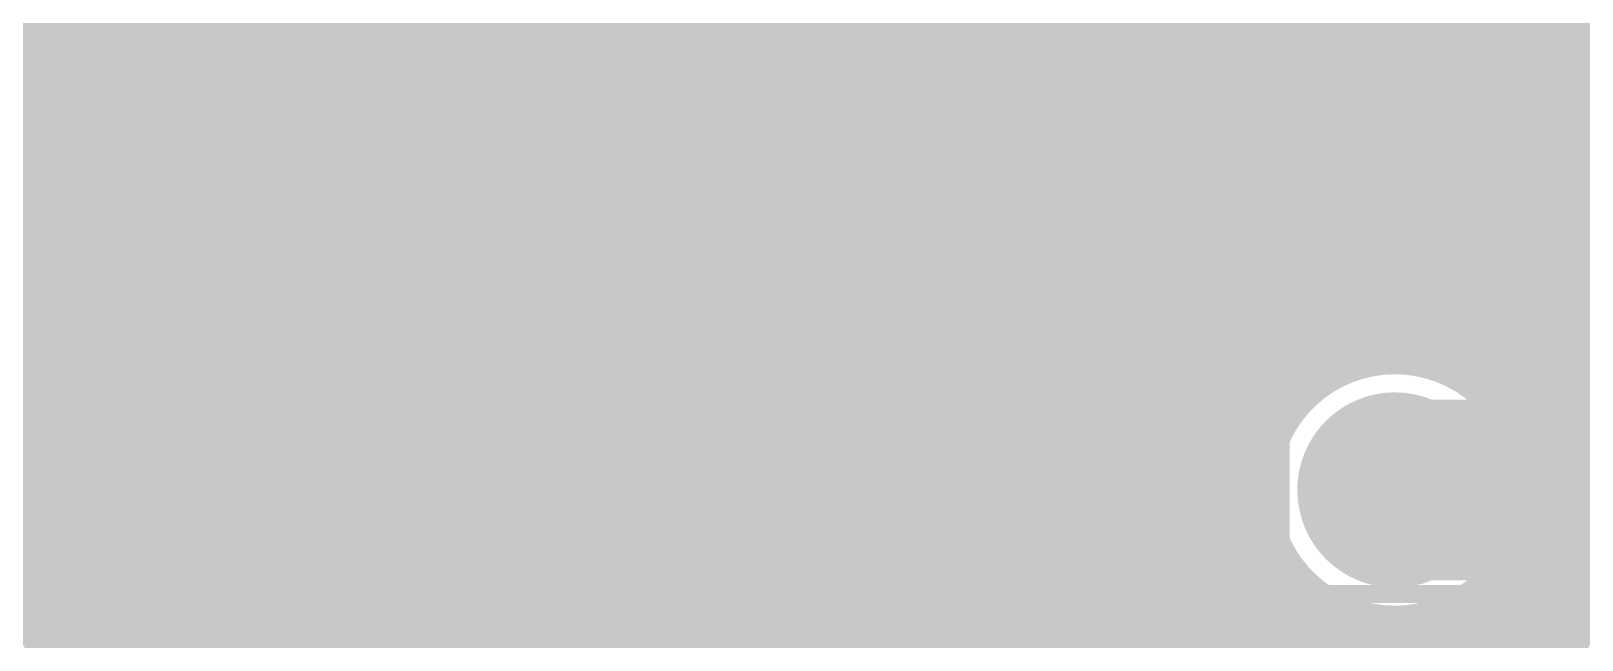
# Model space of a CAD drawing. Extents: x -5 to 112, y -62 to 71.
# Drawn here: x 57.02 to 74.5, y 8.47 to 15.33 of the extents above; entities that cross this region are included whole.
import ezdxf

# ---------------------------------------------------------------- set-up
doc = ezdxf.new("R2010")
doc.units = 0
doc.header["$MEASUREMENT"] = 0
doc.layers.get('0').update_dxf_attribs({"linetype": 'CONTINUOUS'})
for name, color, linetype in [('25-336-0_BOT', 7, 'CONTINUOUS'), ('25-336-0_DRD', 7, 'CONTINUOUS'), ('25-336-0_DRL', 2, 'CONTINUOUS'), ('25-336-0_IN1', 4, 'CONTINUOUS'), ('25-336-0_IN2', 3, 'CONTINUOUS'), ('25-336-0_SMB', 5, 'CONTINUOUS'), ('25-336-0_SMT', 10, 'CONTINUOUS'), ('25-336-0_SST', 9, 'CONTINUOUS'), ('25-336-0_TOP', 12, 'CONTINUOUS'), ('THRUHOLE_TAP', 8, 'CONTINUOUS')]:
    doc.layers.add(name, color=color, linetype=linetype)

# ---------------------------------------------------------------- blocks, each defined once
blk = doc.blocks.new('ROUND_33')
at = {"const_width": 1.09982}
blk.add_lwpolyline([(-0.54991, 0, 1), (0.54991, 0, 1)], format="xyb", close=True, dxfattribs=at)
blk = doc.blocks.new('ROUND_76')
at = {"const_width": 0.59944}
blk.add_lwpolyline([(-0.29972, 0, 1), (0.29972, 0, 1)], format="xyb", close=True, dxfattribs=at)

msp = doc.modelspace()

# ---------------------------------------------------------------- linework, layer by layer
at = {"layer": '25-336-0_BOT', "const_width": 0.254}
for points in [[(74.295, 20.701), (63.119, 20.701), (63.119, 16.891), (61.341, 15.113), (57.912, 15.113), (57.912, 8.636)], [(63.1698, 20.701), (63.1698, 8.636)], [(63.3984, 20.701), (63.3984, 8.636)], [(63.627, 20.701), (63.627, 11.938)], [(63.8556, 20.701), (63.8556, 12.1666)], [(64.0842, 20.701), (64.0842, 12.3952)], [(86.614, 20.701), (75.311, 20.701), (75.311, 16.383), (73.787, 14.859), (67.564, 14.859), (64.135, 11.43), (64.135, 8.636)], [(64.3128, 20.701), (64.3128, 12.6238)], [(64.5414, 20.701), (64.5414, 12.8524)], [(75.565, 20.701), (75.565, 12.065), (64.77, 12.065)], [(64.77, 20.701), (64.77, 13.081)], [(64.9986, 20.701), (64.9986, 13.3096)], [(65.2272, 20.701), (65.2272, 13.5382)], [(65.4558, 20.701), (65.4558, 13.7668)], [(65.6844, 20.701), (65.6844, 13.9954)], [(65.913, 20.701), (65.913, 14.224)], [(66.1416, 20.701), (66.1416, 14.4526)], [(66.3702, 20.701), (66.3702, 14.6812)], [(66.5988, 20.701), (66.5988, 14.9098)], [(66.8274, 20.701), (66.8274, 15.1384)], [(67.056, 20.701), (67.056, 15.367)], [(62.9412, 16.7132), (62.9412, 8.636)], [(62.7126, 16.4846), (62.7126, 8.636)], [(62.484, 16.256), (62.484, 8.636)], [(62.2554, 16.0274), (62.2554, 8.636)], [(62.0268, 15.7988), (62.0268, 8.636)], [(61.7982, 15.5702), (61.7982, 8.636)], [(67.183, 15.494), (63.5, 11.811)], [(74.422, 15.494), (74.422, 11.938)], [(66.9544, 15.2654), (61.4934, 15.2654)], [(61.5696, 15.3416), (61.5696, 8.636)], [(74.1934, 15.2654), (74.1934, 11.938)], [(86.0044, 15.2654), (74.1934, 15.2654)], [(58.1406, 15.113), (58.1406, 8.636)], [(58.3692, 15.113), (58.3692, 8.636)], [(58.5978, 15.113), (58.5978, 8.636)], [(58.8264, 15.113), (58.8264, 8.636)], [(59.055, 15.113), (59.055, 8.636)], [(59.2836, 15.113), (59.2836, 8.636)], [(59.5122, 15.113), (59.5122, 8.636)], [(59.7408, 15.113), (59.7408, 8.636)], [(59.9694, 15.113), (59.9694, 8.636)], [(60.198, 15.113), (60.198, 8.636)], [(60.4266, 15.113), (60.4266, 8.636)], [(60.6552, 15.113), (60.6552, 8.636)], [(60.8838, 15.113), (60.8838, 8.636)], [(61.1124, 15.113), (61.1124, 8.636)], [(61.341, 15.113), (61.341, 8.636)], [(66.7258, 15.0368), (57.912, 15.0368)], [(73.9648, 15.0368), (73.9648, 11.938)], [(85.7758, 15.0368), (73.9648, 15.0368)], [(66.4972, 14.8082), (57.912, 14.8082)], [(85.5472, 14.8082), (67.5132, 14.8082)], [(67.564, 14.859), (67.564, 8.636)], [(67.7926, 14.859), (67.7926, 8.636)], [(68.0212, 14.859), (68.0212, 8.636)], [(68.2498, 14.859), (68.2498, 8.636)], [(68.4784, 14.859), (68.4784, 8.636)], [(68.707, 14.859), (68.707, 8.636)], [(68.9356, 14.859), (68.9356, 8.636)], [(69.1642, 14.859), (69.1642, 8.636)], [(69.3928, 14.859), (69.3928, 8.636)], [(69.6214, 14.859), (69.6214, 8.636)], [(69.85, 14.859), (69.85, 8.636)], [(70.0786, 14.859), (70.0786, 8.636)], [(70.3072, 14.859), (70.3072, 8.636)], [(70.5358, 14.859), (70.5358, 11.4808)], [(70.7644, 14.859), (70.7644, 11.7094)], [(70.993, 14.859), (70.993, 11.938)], [(71.2216, 14.859), (71.2216, 11.938)], [(71.4502, 14.859), (71.4502, 11.938)], [(71.6788, 14.859), (71.6788, 11.938)], [(71.9074, 14.859), (71.9074, 11.938)], [(72.136, 14.859), (72.136, 11.938)], [(72.3646, 14.859), (72.3646, 11.938)], [(72.5932, 14.859), (72.5932, 11.938)], [(72.8218, 14.859), (72.8218, 11.938)], [(73.0504, 14.859), (73.0504, 11.938)], [(73.279, 14.859), (73.279, 11.938)], [(73.5076, 14.859), (73.5076, 11.938)], [(73.7362, 14.859), (73.7362, 11.938)], [(66.2686, 14.5796), (57.912, 14.5796)], [(78.0796, 14.5796), (67.2846, 14.5796)], [(67.3354, 14.6304), (67.3354, 8.636)], [(67.1068, 14.4018), (67.1068, 8.636)], [(66.04, 14.351), (57.912, 14.351)], [(77.851, 14.351), (67.056, 14.351)], [(65.8114, 14.1224), (57.912, 14.1224)], [(77.6224, 14.1224), (66.8274, 14.1224)], [(66.8782, 14.1732), (66.8782, 8.636)], [(65.5828, 13.8938), (57.912, 13.8938)], [(77.3938, 13.8938), (66.5988, 13.8938)], [(66.6496, 13.9446), (66.6496, 8.636)], [(66.421, 13.716), (66.421, 8.636)], [(65.3542, 13.6652), (57.912, 13.6652)], [(77.1652, 13.6652), (66.3702, 13.6652)], [(65.1256, 13.4366), (57.912, 13.4366)], [(76.9366, 13.4366), (66.1416, 13.4366)], [(66.1924, 13.4874), (66.1924, 8.636)], [(64.897, 13.208), (57.912, 13.208)], [(76.708, 13.208), (65.913, 13.208)], [(65.9638, 13.2588), (65.9638, 8.636)], [(65.7352, 13.0302), (65.7352, 8.636)], [(64.6684, 12.9794), (57.912, 12.9794)], [(76.4794, 12.9794), (65.6844, 12.9794)], [(64.4398, 12.7508), (57.912, 12.7508)], [(76.2508, 12.7508), (65.4558, 12.7508)], [(65.5066, 12.8016), (65.5066, 8.636)], [(64.2112, 12.5222), (57.912, 12.5222)], [(76.0222, 12.5222), (65.2272, 12.5222)], [(65.278, 12.573), (65.278, 8.636)], [(63.9826, 12.2936), (57.912, 12.2936)], [(75.7936, 12.2936), (64.9986, 12.2936)], [(65.0494, 12.3444), (65.0494, 8.636)], [(64.8208, 12.1158), (64.8208, 8.636)], [(63.754, 12.065), (57.912, 12.065)], [(70.993, 11.938), (70.485, 11.43)], [(75.438, 11.938), (70.993, 11.938)], [(63.5254, 11.8364), (57.912, 11.8364)], [(63.5, 11.811), (63.5, 8.636)], [(70.8914, 11.8364), (64.5414, 11.8364)], [(64.5922, 11.8872), (64.5922, 8.636)], [(63.5, 11.6078), (57.912, 11.6078)], [(70.6628, 11.6078), (64.3128, 11.6078)], [(64.3636, 11.6586), (64.3636, 8.636)], [(70.485, 11.43), (70.485, 8.636)], [(63.5, 11.3792), (57.912, 11.3792)], [(70.485, 11.3792), (64.135, 11.3792)], [(63.5, 11.1506), (57.912, 11.1506)], [(70.485, 11.1506), (64.135, 11.1506)], [(63.5, 10.922), (57.912, 10.922)], [(70.485, 10.922), (64.135, 10.922)], [(63.5, 10.6934), (57.912, 10.6934)], [(70.485, 10.6934), (64.135, 10.6934)], [(63.5, 10.4648), (57.912, 10.4648)], [(70.485, 10.4648), (64.135, 10.4648)], [(63.5, 10.2362), (57.912, 10.2362)], [(70.485, 10.2362), (64.135, 10.2362)], [(63.5, 10.0076), (57.912, 10.0076)], [(70.485, 10.0076), (64.135, 10.0076)], [(63.5, 9.779), (57.912, 9.779)], [(70.485, 9.779), (64.135, 9.779)], [(63.5, 9.5504), (57.912, 9.5504)], [(70.485, 9.5504), (64.135, 9.5504)], [(63.5, 9.3218), (57.912, 9.3218)], [(70.485, 9.3218), (64.135, 9.3218)], [(63.5, 9.0932), (57.912, 9.0932)], [(70.485, 9.0932), (64.135, 9.0932)], [(63.5, 8.8646), (57.912, 8.8646)], [(70.485, 8.8646), (64.135, 8.8646)], [(63.5, 8.636), (57.912, 8.636)], [(64.897, 8.636), (64.135, 8.636)], [(70.485, 8.636), (64.897, 8.636)]]:
    msp.add_lwpolyline(points, dxfattribs=at)
at = {"layer": '25-336-0_DRD', "const_width": 0.254}
for points in [[(59.055, 10.795), (59.055, 10.16)], [(59.69, 10.795), (59.055, 10.795)], [(59.69, 9.525), (59.69, 10.795)], [(66.675, 10.795), (66.675, 10.16)], [(67.31, 10.795), (66.675, 10.795)], [(67.31, 9.525), (67.31, 10.795)], [(71.755, 10.795), (71.755, 10.16)], [(72.39, 10.795), (71.755, 10.795)], [(72.39, 9.525), (72.39, 10.795)], [(59.055, 10.16), (60.325, 10.16)], [(60.325, 10.16), (60.325, 9.525)], [(66.675, 10.16), (67.945, 10.16)], [(67.945, 10.16), (67.945, 9.525)], [(71.755, 10.16), (73.025, 10.16)], [(73.025, 10.16), (73.025, 9.525)], [(60.325, 9.525), (59.69, 9.525)], [(67.945, 9.525), (67.31, 9.525)], [(73.025, 9.525), (72.39, 9.525)]]:
    msp.add_lwpolyline(points, dxfattribs=at)
at = {"layer": '25-336-0_IN1', "const_width": 0.254}
for points in [[(57.0738, 21.971), (57.0738, -1.11252)], [(57.3024, 21.971), (57.3024, -1.1176)], [(57.531, 21.971), (57.531, -1.16078)], [(57.7596, 21.971), (57.7596, -1.24714)], [(57.9882, 21.971), (57.9882, -1.38176)], [(58.2168, 21.971), (58.2168, -1.5875)], [(61.1886, 21.971), (61.1886, -3.81)], [(61.4172, 21.971), (61.4172, -3.81)], [(61.6458, 21.971), (61.6458, -3.81)], [(61.8744, 21.971), (61.8744, -3.81)], [(62.103, 21.971), (62.103, -3.81)], [(62.3316, 21.971), (62.3316, -3.81)], [(62.5602, 21.971), (62.5602, -3.81)], [(62.7888, 21.971), (62.7888, -3.81)], [(63.0174, 21.971), (63.0174, -3.81)], [(63.246, 21.971), (63.246, -3.81)], [(63.4746, 21.971), (63.4746, -3.81)], [(63.7032, 21.971), (63.7032, -3.81)], [(63.9318, 21.971), (63.9318, -3.81)], [(64.1604, 21.971), (64.1604, -3.81)], [(64.389, 21.971), (64.389, -3.81)], [(64.6176, 21.971), (64.6176, -3.81)], [(64.8462, 21.971), (64.8462, -3.81)], [(65.0748, 21.971), (65.0748, -3.81)], [(65.3034, 21.971), (65.3034, -3.81)], [(65.532, 21.971), (65.532, -3.81)], [(65.7606, 21.971), (65.7606, -3.81)], [(65.9892, 21.971), (65.9892, 10.70864)], [(66.2178, 21.971), (66.2178, 11.08202)], [(66.4464, 21.971), (66.4464, 11.30046)], [(66.675, 21.971), (66.675, 11.44016)], [(66.9036, 21.971), (66.9036, 11.5316)], [(67.1322, 21.971), (67.1322, 11.57732)], [(67.3608, 21.971), (67.3608, 11.58748)], [(67.5894, 21.971), (67.5894, 11.56208)], [(67.818, 21.971), (67.818, 11.49604)], [(68.0466, 21.971), (68.0466, 11.38428)], [(68.2752, 21.971), (68.2752, 11.2141)], [(68.5038, 21.971), (68.5038, 10.9474)], [(68.7324, 21.971), (68.7324, 10.30732)], [(68.961, 21.971), (68.961, -3.81)], [(69.1896, 21.971), (69.1896, -3.81)], [(69.4182, 21.971), (69.4182, -3.81)], [(69.6468, 21.971), (69.6468, -3.81)], [(69.8754, 21.971), (69.8754, -3.81)], [(70.104, 21.971), (70.104, -3.81)], [(70.3326, 21.971), (70.3326, -3.81)], [(70.5612, 21.971), (70.5612, -3.81)], [(70.7898, 21.971), (70.7898, -3.81)], [(73.9902, 21.971), (73.9902, -3.81)], [(74.2188, 21.971), (74.2188, -3.81)], [(74.4474, 21.971), (74.4474, -3.81)], [(71.0184, 17.37614), (71.0184, 10.56386)], [(73.7616, 17.37614), (73.7616, 10.56386)], [(58.4454, 17.07642), (58.4454, 10.86358)], [(60.96, 17.12214), (60.96, 10.81786)], [(71.247, 16.92148), (71.247, 11.01852)], [(73.533, 16.92148), (73.533, 11.01852)], [(58.674, 16.77416), (58.674, 11.16584)], [(60.7314, 16.79956), (60.7314, 11.14044)], [(71.4756, 16.68018), (71.4756, 11.25982)], [(73.3044, 16.68018), (73.3044, 11.25982)], [(58.9026, 16.5862), (58.9026, 11.3538)], [(60.5028, 16.60398), (60.5028, 11.33602)], [(71.7042, 16.52524), (71.7042, 11.41476)], [(73.0758, 16.52524), (73.0758, 11.41476)], [(59.1312, 16.46428), (59.1312, 11.47572)], [(59.3598, 16.38808), (59.3598, 11.55192)], [(59.5884, 16.35252), (59.5884, 11.58494)], [(59.817, 16.35506), (59.817, 11.58494)], [(60.0456, 16.3957), (60.0456, 11.5443)], [(60.2742, 16.47444), (60.2742, 11.46556)], [(71.9328, 16.42364), (71.9328, 11.51382)], [(72.1614, 16.36776), (72.1614, 11.57224)], [(72.39, 16.34998), (72.39, 11.59002)], [(72.6186, 16.36776), (72.6186, 11.57224)], [(72.8472, 16.42364), (72.8472, 11.51382)], [(101.53904, 15.3924), (27.4574, 15.3924)], [(101.35362, 15.1638), (12.4968, 15.1638)], [(101.23678, 14.9352), (12.2682, 14.9352)], [(101.17074, 14.7066), (12.0396, 14.7066)], [(101.14534, 14.478), (11.811, 14.478)], [(101.16058, 14.2494), (11.5824, 14.2494)], [(101.21646, 14.0208), (11.3538, 14.0208)], [(101.3206, 13.7922), (11.1252, 13.7922)], [(101.48316, 13.5636), (10.8966, 13.5636)], [(101.74986, 13.335), (10.668, 13.335)], [(110.49, 13.1064), (10.668, 13.1064)], [(110.49, 12.8778), (10.668, 12.8778)], [(110.49, 12.6492), (10.668, 12.6492)], [(110.49, 12.4206), (10.668, 12.4206)], [(102.00132, 12.192), (10.668, 12.192)], [(101.61524, 11.9634), (10.668, 11.9634)], [(101.40188, 11.7348), (10.668, 11.7348)], [(59.2074, 11.5062), (10.668, 11.5062)], [(66.8274, 11.5062), (60.1726, 11.5062)], [(71.9074, 11.5062), (67.7926, 11.5062)], [(79.5274, 11.5062), (72.8726, 11.5062)], [(58.79846, 11.2776), (10.668, 11.2776)], [(66.41846, 11.2776), (60.58154, 11.2776)], [(71.49846, 11.2776), (68.20154, 11.2776)], [(79.11846, 11.2776), (73.28154, 11.2776)], [(58.56986, 11.049), (10.668, 11.049)], [(66.18986, 11.049), (60.81014, 11.049)], [(71.26986, 11.049), (68.43014, 11.049)], [(78.88986, 11.049), (73.51014, 11.049)], [(58.42, 10.8204), (32.72028, 10.8204)], [(66.04, 10.8204), (60.95746, 10.8204)], [(71.12, 10.8204), (68.57746, 10.8204)], [(78.74, 10.8204), (73.65746, 10.8204)], [(58.32602, 10.5918), (32.93364, 10.5918)], [(65.94602, 10.5918), (61.05398, 10.5918)], [(71.02602, 10.5918), (68.67398, 10.5918)], [(78.64602, 10.5918), (73.75398, 10.5918)], [(58.27522, 10.3632), (32.9692, 10.3632)], [(65.89522, 10.3632), (61.10478, 10.3632)], [(70.97522, 10.3632), (68.72478, 10.3632)], [(78.59522, 10.3632), (73.80478, 10.3632)], [(58.25998, 10.1346), (32.9692, 10.1346)], [(65.87998, 10.1346), (61.12002, 10.1346)], [(68.7324, 10.01268), (68.7324, -3.81)], [(70.95998, 10.1346), (68.74002, 10.1346)], [(78.57998, 10.1346), (73.82002, 10.1346)], [(58.28284, 9.906), (51.86934, 9.906)], [(65.90284, 9.906), (61.09716, 9.906)], [(70.98284, 9.906), (68.71716, 9.906)], [(78.60284, 9.906), (73.79716, 9.906)], [(58.3438, 9.6774), (52.2097, 9.6774)], [(65.9638, 9.6774), (61.0362, 9.6774)], [(71.0438, 9.6774), (68.6562, 9.6774)], [(71.0184, 9.75614), (71.0184, -3.81)], [(78.6638, 9.6774), (73.7362, 9.6774)], [(73.7616, 9.75614), (73.7616, -3.81)], [(60.96, 9.50214), (60.96, -3.81)], [(65.9892, 9.61136), (65.9892, -3.81)], [(58.44794, 9.4488), (52.3875, 9.4488)], [(58.4454, 9.45642), (58.4454, -1.93294)], [(66.06794, 9.4488), (60.92952, 9.4488)], [(68.5038, 9.3726), (68.5038, -3.81)], [(71.14794, 9.4488), (68.54952, 9.4488)], [(78.76794, 9.4488), (73.62952, 9.4488)], [(58.6105, 9.2202), (52.4891, 9.2202)], [(58.674, 9.15416), (58.674, -3.81)], [(60.7314, 9.17956), (60.7314, -3.81)], [(66.2305, 9.2202), (60.76696, 9.2202)], [(66.2178, 9.23544), (66.2178, -3.81)], [(71.3105, 9.2202), (68.38696, 9.2202)], [(71.247, 9.30148), (71.247, -3.81)], [(78.9305, 9.2202), (73.46696, 9.2202)], [(73.533, 9.30148), (73.533, -3.81)], [(58.8645, 8.9916), (52.53482, 8.9916)], [(58.9026, 8.9662), (58.9026, -3.81)], [(60.5028, 8.98398), (60.5028, -3.81)], [(66.4845, 8.9916), (60.51296, 8.9916)], [(66.4464, 9.01954), (66.4464, -3.81)], [(71.5645, 8.9916), (68.13296, 8.9916)], [(68.2752, 9.10336), (68.2752, -3.81)], [(71.4756, 9.06018), (71.4756, -3.81)], [(79.1845, 8.9916), (73.21296, 8.9916)], [(73.3044, 9.06018), (73.3044, -3.81)], [(59.1312, 8.84428), (59.1312, -3.81)], [(60.2742, 8.85444), (60.2742, -3.81)], [(66.675, 8.8773), (66.675, -3.81)], [(66.9036, 8.7884), (66.9036, -3.81)], [(67.818, 8.82396), (67.818, -3.81)], [(68.0466, 8.93318), (68.0466, -3.81)], [(71.7042, 8.90524), (71.7042, -3.81)], [(71.9328, 8.80364), (71.9328, -3.81)], [(72.8472, 8.80364), (72.8472, -3.81)], [(73.0758, 8.90524), (73.0758, -3.81)], [(59.3852, 8.763), (52.53228, 8.763)], [(59.3598, 8.76808), (59.3598, -3.81)], [(59.5884, 8.73252), (59.5884, -3.81)], [(59.817, 8.73506), (59.817, -3.81)], [(67.0052, 8.763), (59.9948, 8.763)], [(60.0456, 8.7757), (60.0456, -3.81)], [(67.1322, 8.74014), (67.1322, -3.81)], [(67.3608, 8.72998), (67.3608, -3.81)], [(67.5894, 8.75792), (67.5894, -3.81)], [(72.0852, 8.763), (67.6148, 8.763)], [(72.1614, 8.74776), (72.1614, -3.81)], [(72.39, 8.72998), (72.39, -3.81)], [(72.6186, 8.74776), (72.6186, -3.81)], [(79.7052, 8.763), (72.6948, 8.763)], [(101.14534, 8.5344), (52.48148, 8.5344)]]:
    msp.add_lwpolyline(points, dxfattribs=at)
for points in [[(59.69, 11.59002, 0.4142136), (58.25998, 10.16)], [(61.12002, 10.16, 0.4142136), (59.69, 11.59002)], [(67.31, 11.59002, 0.4142136), (65.87998, 10.16)], [(68.74002, 10.16, 0.4142136), (67.31, 11.59002)], [(72.39, 11.59002, 0.4142136), (70.95998, 10.16)], [(73.82002, 10.16, 0.4142136), (72.39, 11.59002)], [(58.25998, 10.16, 0.4142136), (59.69, 8.72998)], [(59.69, 8.72998, 0.4142136), (61.12002, 10.16)], [(65.87998, 10.16, 0.4142136), (67.31, 8.72998)], [(67.31, 8.72998, 0.4142136), (68.74002, 10.16)], [(70.95998, 10.16, 0.4142136), (72.39, 8.72998)], [(72.39, 8.72998, 0.4142136), (73.82002, 10.16)]]:
    msp.add_lwpolyline(points, format="xyb", dxfattribs=at)
at = {"layer": '25-336-0_IN2', "const_width": 0.254}
for points in [[(57.0738, 21.971), (57.0738, -1.11252)], [(57.3024, 21.971), (57.3024, -1.1176)], [(57.531, 21.971), (57.531, -1.16078)], [(57.7596, 21.971), (57.7596, -1.24714)], [(57.9882, 21.971), (57.9882, -1.38176)], [(58.2168, 21.971), (58.2168, -1.5875)], [(61.1886, 21.971), (61.1886, -3.81)], [(61.4172, 21.971), (61.4172, -3.81)], [(61.6458, 21.971), (61.6458, -3.81)], [(61.8744, 21.971), (61.8744, -3.81)], [(62.103, 21.971), (62.103, -3.81)], [(62.3316, 21.971), (62.3316, -3.81)], [(62.5602, 21.971), (62.5602, -3.81)], [(62.7888, 21.971), (62.7888, -3.81)], [(63.0174, 21.971), (63.0174, -3.81)], [(63.246, 21.971), (63.246, -3.81)], [(63.4746, 21.971), (63.4746, -3.81)], [(63.7032, 21.971), (63.7032, -3.81)], [(63.9318, 21.971), (63.9318, -3.81)], [(64.1604, 21.971), (64.1604, -3.81)], [(64.389, 21.971), (64.389, -3.81)], [(64.6176, 21.971), (64.6176, -3.81)], [(64.8462, 21.971), (64.8462, -3.81)], [(65.0748, 21.971), (65.0748, -3.81)], [(65.3034, 21.971), (65.3034, -3.81)], [(65.532, 21.971), (65.532, -3.81)], [(65.7606, 21.971), (65.7606, -3.81)], [(65.9892, 21.971), (65.9892, 10.70864)], [(66.2178, 21.971), (66.2178, 11.08202)], [(66.4464, 21.971), (66.4464, 11.30046)], [(66.675, 21.971), (66.675, 11.44016)], [(66.9036, 21.971), (66.9036, 11.5316)], [(67.1322, 21.971), (67.1322, 11.57732)], [(67.3608, 21.971), (67.3608, 11.58748)], [(67.5894, 21.971), (67.5894, 11.56208)], [(67.818, 21.971), (67.818, 11.49604)], [(68.0466, 21.971), (68.0466, 11.38428)], [(68.2752, 21.971), (68.2752, 11.2141)], [(68.5038, 21.971), (68.5038, 10.9474)], [(68.7324, 21.971), (68.7324, 10.30732)], [(68.961, 21.971), (68.961, -3.81)], [(69.1896, 21.971), (69.1896, -3.81)], [(69.4182, 21.971), (69.4182, -3.81)], [(69.6468, 21.971), (69.6468, -3.81)], [(69.8754, 21.971), (69.8754, -3.81)], [(70.104, 21.971), (70.104, -3.81)], [(70.3326, 21.971), (70.3326, -3.81)], [(70.5612, 21.971), (70.5612, -3.81)], [(70.7898, 21.971), (70.7898, -3.81)], [(73.9902, 21.971), (73.9902, -3.81)], [(74.2188, 21.971), (74.2188, -3.81)], [(74.4474, 21.971), (74.4474, -3.81)], [(71.0184, 17.37614), (71.0184, 10.56386)], [(73.7616, 17.37614), (73.7616, 10.56386)], [(58.4454, 17.07642), (58.4454, 10.86358)], [(60.96, 17.12214), (60.96, 10.81786)], [(71.247, 16.92148), (71.247, 11.01852)], [(73.533, 16.92148), (73.533, 11.01852)], [(58.674, 16.77416), (58.674, 11.16584)], [(60.7314, 16.79956), (60.7314, 11.14044)], [(71.4756, 16.68018), (71.4756, 11.25982)], [(73.3044, 16.68018), (73.3044, 11.25982)], [(58.9026, 16.5862), (58.9026, 11.3538)], [(60.5028, 16.60398), (60.5028, 11.33602)], [(71.7042, 16.52524), (71.7042, 11.41476)], [(73.0758, 16.52524), (73.0758, 11.41476)], [(59.1312, 16.46428), (59.1312, 11.47572)], [(59.3598, 16.38808), (59.3598, 11.55192)], [(59.5884, 16.35252), (59.5884, 11.58494)], [(59.817, 16.35506), (59.817, 11.58494)], [(60.0456, 16.3957), (60.0456, 11.5443)], [(60.2742, 16.47444), (60.2742, 11.46556)], [(71.9328, 16.42364), (71.9328, 11.51382)], [(72.1614, 16.36776), (72.1614, 11.57224)], [(72.39, 16.34998), (72.39, 11.59002)], [(72.6186, 16.36776), (72.6186, 11.57224)], [(72.8472, 16.42364), (72.8472, 11.51382)], [(101.53904, 15.3924), (27.4574, 15.3924)], [(101.35362, 15.1638), (12.4968, 15.1638)], [(101.23678, 14.9352), (12.2682, 14.9352)], [(101.17074, 14.7066), (12.0396, 14.7066)], [(101.14534, 14.478), (11.811, 14.478)], [(101.16058, 14.2494), (11.5824, 14.2494)], [(101.21646, 14.0208), (11.3538, 14.0208)], [(101.3206, 13.7922), (11.1252, 13.7922)], [(101.48316, 13.5636), (10.8966, 13.5636)], [(101.74986, 13.335), (10.668, 13.335)], [(110.49, 13.1064), (10.668, 13.1064)], [(110.49, 12.8778), (10.668, 12.8778)], [(110.49, 12.6492), (10.668, 12.6492)], [(110.49, 12.4206), (10.668, 12.4206)], [(102.00132, 12.192), (10.668, 12.192)], [(101.61524, 11.9634), (10.668, 11.9634)], [(101.40188, 11.7348), (10.668, 11.7348)], [(59.2074, 11.5062), (10.668, 11.5062)], [(66.8274, 11.5062), (60.1726, 11.5062)], [(71.9074, 11.5062), (67.7926, 11.5062)], [(79.5274, 11.5062), (72.8726, 11.5062)], [(58.79846, 11.2776), (10.668, 11.2776)], [(66.41846, 11.2776), (60.58154, 11.2776)], [(71.49846, 11.2776), (68.20154, 11.2776)], [(79.11846, 11.2776), (73.28154, 11.2776)], [(58.56986, 11.049), (10.668, 11.049)], [(66.18986, 11.049), (60.81014, 11.049)], [(71.26986, 11.049), (68.43014, 11.049)], [(78.88986, 11.049), (73.51014, 11.049)], [(58.42, 10.8204), (32.87268, 10.8204)], [(66.04, 10.8204), (60.95746, 10.8204)], [(71.12, 10.8204), (68.57746, 10.8204)], [(78.74, 10.8204), (73.65746, 10.8204)], [(58.32602, 10.5918), (32.96666, 10.5918)], [(65.94602, 10.5918), (61.05398, 10.5918)], [(71.02602, 10.5918), (68.67398, 10.5918)], [(78.64602, 10.5918), (73.75398, 10.5918)], [(58.27522, 10.3632), (32.9692, 10.3632)], [(65.89522, 10.3632), (61.10478, 10.3632)], [(70.97522, 10.3632), (68.72478, 10.3632)], [(78.59522, 10.3632), (73.80478, 10.3632)], [(58.25998, 10.1346), (32.9692, 10.1346)], [(65.87998, 10.1346), (61.12002, 10.1346)], [(68.7324, 10.01268), (68.7324, -3.81)], [(70.95998, 10.1346), (68.74002, 10.1346)], [(78.57998, 10.1346), (73.82002, 10.1346)], [(58.28284, 9.906), (51.86934, 9.906)], [(65.90284, 9.906), (61.09716, 9.906)], [(70.98284, 9.906), (68.71716, 9.906)], [(78.60284, 9.906), (73.79716, 9.906)], [(58.3438, 9.6774), (52.2097, 9.6774)], [(65.9638, 9.6774), (61.0362, 9.6774)], [(71.0438, 9.6774), (68.6562, 9.6774)], [(71.0184, 9.75614), (71.0184, -3.81)], [(78.6638, 9.6774), (73.7362, 9.6774)], [(73.7616, 9.75614), (73.7616, -3.81)], [(60.96, 9.50214), (60.96, -3.81)], [(65.9892, 9.61136), (65.9892, -3.81)], [(58.44794, 9.4488), (52.3875, 9.4488)], [(58.4454, 9.45642), (58.4454, -1.93294)], [(66.06794, 9.4488), (60.92952, 9.4488)], [(68.5038, 9.3726), (68.5038, -3.81)], [(71.14794, 9.4488), (68.54952, 9.4488)], [(78.76794, 9.4488), (73.62952, 9.4488)], [(58.6105, 9.2202), (52.4891, 9.2202)], [(58.674, 9.15416), (58.674, -3.81)], [(60.7314, 9.17956), (60.7314, -3.81)], [(66.2305, 9.2202), (60.76696, 9.2202)], [(66.2178, 9.23544), (66.2178, -3.81)], [(71.3105, 9.2202), (68.38696, 9.2202)], [(71.247, 9.30148), (71.247, -3.81)], [(78.9305, 9.2202), (73.46696, 9.2202)], [(73.533, 9.30148), (73.533, -3.81)], [(58.8645, 8.9916), (52.53482, 8.9916)], [(58.9026, 8.9662), (58.9026, -3.81)], [(60.5028, 8.98398), (60.5028, -3.81)], [(66.4845, 8.9916), (60.51296, 8.9916)], [(66.4464, 9.01954), (66.4464, -3.81)], [(71.5645, 8.9916), (68.13296, 8.9916)], [(68.2752, 9.10336), (68.2752, -3.81)], [(71.4756, 9.06018), (71.4756, -3.81)], [(79.1845, 8.9916), (73.21296, 8.9916)], [(73.3044, 9.06018), (73.3044, -3.81)], [(59.1312, 8.84428), (59.1312, -3.81)], [(60.2742, 8.85444), (60.2742, -3.81)], [(66.675, 8.8773), (66.675, -3.81)], [(66.9036, 8.7884), (66.9036, -3.81)], [(67.818, 8.82396), (67.818, -3.81)], [(68.0466, 8.93318), (68.0466, -3.81)], [(71.7042, 8.90524), (71.7042, -3.81)], [(71.9328, 8.80364), (71.9328, -3.81)], [(72.8472, 8.80364), (72.8472, -3.81)], [(73.0758, 8.90524), (73.0758, -3.81)], [(59.3852, 8.763), (52.53228, 8.763)], [(59.3598, 8.76808), (59.3598, -3.81)], [(59.5884, 8.73252), (59.5884, -3.81)], [(59.817, 8.73506), (59.817, -3.81)], [(67.0052, 8.763), (59.9948, 8.763)], [(60.0456, 8.7757), (60.0456, -3.81)], [(67.1322, 8.74014), (67.1322, -3.81)], [(67.3608, 8.72998), (67.3608, -3.81)], [(67.5894, 8.75792), (67.5894, -3.81)], [(72.0852, 8.763), (67.6148, 8.763)], [(72.1614, 8.74776), (72.1614, -3.81)], [(72.39, 8.72998), (72.39, -3.81)], [(72.6186, 8.74776), (72.6186, -3.81)], [(79.7052, 8.763), (72.6948, 8.763)], [(101.14534, 8.5344), (52.48148, 8.5344)]]:
    msp.add_lwpolyline(points, dxfattribs=at)
for points in [[(59.69, 11.59002, 0.4142136), (58.25998, 10.16)], [(61.12002, 10.16, 0.4142136), (59.69, 11.59002)], [(67.31, 11.59002, 0.4142136), (65.87998, 10.16)], [(68.74002, 10.16, 0.4142136), (67.31, 11.59002)], [(72.39, 11.59002, 0.4142136), (70.95998, 10.16)], [(73.82002, 10.16, 0.4142136), (72.39, 11.59002)], [(58.25998, 10.16, 0.4142136), (59.69, 8.72998)], [(59.69, 8.72998, 0.4142136), (61.12002, 10.16)], [(65.87998, 10.16, 0.4142136), (67.31, 8.72998)], [(67.31, 8.72998, 0.4142136), (68.74002, 10.16)], [(70.95998, 10.16, 0.4142136), (72.39, 8.72998)], [(72.39, 8.72998, 0.4142136), (73.82002, 10.16)]]:
    msp.add_lwpolyline(points, format="xyb", dxfattribs=at)
at = {"layer": '25-336-0_SMB', "const_width": 0.254}
for points in [[(73.787, 20.32), (73.787, 16.637), (73.279, 16.129), (67.056, 16.129), (63.119, 12.192), (63.119, 8.89), (58.42, 8.89)], [(63.7794, 20.32), (63.7794, 12.8524)], [(64.008, 20.32), (64.008, 13.081)], [(64.2366, 20.32), (64.2366, 13.3096)], [(64.4652, 20.32), (64.4652, 13.5382)], [(86.233, 20.32), (75.946, 20.32), (75.946, 16.383), (74.041, 14.478), (67.945, 14.478), (64.643, 11.176), (64.643, 8.89)], [(64.6938, 20.32), (64.6938, 13.7668)], [(64.9224, 20.32), (64.9224, 13.9954)], [(65.151, 20.32), (65.151, 14.224)], [(65.3796, 20.32), (65.3796, 14.4526)], [(65.6082, 20.32), (65.6082, 14.6812)], [(65.8368, 20.32), (65.8368, 14.9098)], [(66.0654, 20.32), (66.0654, 15.1384)], [(66.294, 20.32), (66.294, 15.367)], [(63.627, 16.51), (61.722, 14.605)], [(63.5508, 16.4338), (63.5508, 12.6238)], [(63.3222, 16.2052), (63.3222, 12.3952)], [(63.0936, 15.9766), (63.0936, 8.89)], [(62.865, 15.748), (62.865, 8.89)], [(62.6364, 15.5194), (62.6364, 8.89)], [(62.4078, 15.2908), (62.4078, 8.89)], [(66.3194, 15.3924), (62.5094, 15.3924)], [(66.0908, 15.1638), (62.2808, 15.1638)], [(65.8622, 14.9352), (62.0522, 14.9352)], [(62.1792, 15.0622), (62.1792, 8.89)], [(77.9272, 14.9352), (74.4982, 14.9352)], [(74.5744, 15.0114), (74.5744, 12.446)], [(61.9506, 14.8336), (61.9506, 8.89)], [(74.3458, 14.7828), (74.3458, 12.446)], [(58.42, 14.605), (58.42, 8.89)], [(61.722, 14.605), (58.42, 14.605)], [(58.5216, 14.605), (58.5216, 8.89)], [(58.7502, 14.605), (58.7502, 8.89)], [(58.9788, 14.605), (58.9788, 8.89)], [(59.2074, 14.605), (59.2074, 8.89)], [(59.436, 14.605), (59.436, 8.89)], [(59.6646, 14.605), (59.6646, 8.89)], [(59.8932, 14.605), (59.8932, 8.89)], [(60.1218, 14.605), (60.1218, 8.89)], [(60.3504, 14.605), (60.3504, 8.89)], [(60.579, 14.605), (60.579, 8.89)], [(60.8076, 14.605), (60.8076, 8.89)], [(61.0362, 14.605), (61.0362, 8.89)], [(61.2648, 14.605), (61.2648, 8.89)], [(61.4934, 14.605), (61.4934, 8.89)], [(61.722, 14.605), (61.722, 8.89)], [(65.6336, 14.7066), (61.8236, 14.7066)], [(74.1172, 14.5542), (74.1172, 12.446)], [(77.6986, 14.7066), (74.2696, 14.7066)], [(65.405, 14.478), (58.42, 14.478)], [(67.945, 14.478), (67.945, 8.89)], [(68.1736, 14.478), (68.1736, 8.89)], [(68.4022, 14.478), (68.4022, 8.89)], [(68.6308, 14.478), (68.6308, 8.89)], [(68.8594, 14.478), (68.8594, 8.89)], [(69.088, 14.478), (69.088, 8.89)], [(69.3166, 14.478), (69.3166, 8.89)], [(69.5452, 14.478), (69.5452, 8.89)], [(69.7738, 14.478), (69.7738, 8.89)], [(70.0024, 14.478), (70.0024, 8.89)], [(70.231, 14.478), (70.231, 11.684)], [(70.4596, 14.478), (70.4596, 11.9126)], [(70.6882, 14.478), (70.6882, 12.1412)], [(70.9168, 14.478), (70.9168, 12.3698)], [(71.1454, 14.478), (71.1454, 12.446)], [(71.374, 14.478), (71.374, 12.446)], [(71.6026, 14.478), (71.6026, 12.446)], [(71.8312, 14.478), (71.8312, 12.446)], [(72.0598, 14.478), (72.0598, 12.446)], [(72.2884, 14.478), (72.2884, 12.446)], [(72.517, 14.478), (72.517, 12.446)], [(72.7456, 14.478), (72.7456, 12.446)], [(72.9742, 14.478), (72.9742, 12.446)], [(73.2028, 14.478), (73.2028, 12.446)], [(73.4314, 14.478), (73.4314, 12.446)], [(73.66, 14.478), (73.66, 12.446)], [(73.8886, 14.478), (73.8886, 12.446)], [(77.47, 14.478), (74.041, 14.478)], [(65.1764, 14.2494), (58.42, 14.2494)], [(67.7164, 14.2494), (67.7164, 8.89)], [(77.2414, 14.2494), (67.7164, 14.2494)], [(64.9478, 14.0208), (58.42, 14.0208)], [(67.4878, 14.0208), (67.4878, 8.89)], [(77.0128, 14.0208), (67.4878, 14.0208)], [(64.7192, 13.7922), (58.42, 13.7922)], [(67.2592, 13.7922), (67.2592, 8.89)], [(76.7842, 13.7922), (67.2592, 13.7922)], [(64.4906, 13.5636), (58.42, 13.5636)], [(67.0306, 13.5636), (67.0306, 8.89)], [(76.5556, 13.5636), (67.0306, 13.5636)], [(64.262, 13.335), (58.42, 13.335)], [(66.802, 13.335), (66.802, 8.89)], [(76.327, 13.335), (66.802, 13.335)], [(64.0334, 13.1064), (58.42, 13.1064)], [(66.5734, 13.1064), (66.5734, 8.89)], [(76.0984, 13.1064), (66.5734, 13.1064)], [(63.8048, 12.8778), (58.42, 12.8778)], [(66.3448, 12.8778), (66.3448, 8.89)], [(75.8698, 12.8778), (66.3448, 12.8778)], [(63.5762, 12.6492), (58.42, 12.6492)], [(66.1162, 12.6492), (66.1162, 8.89)], [(75.6412, 12.6492), (66.1162, 12.6492)], [(63.3476, 12.4206), (58.42, 12.4206)], [(65.8876, 12.4206), (65.8876, 8.89)], [(70.9676, 12.4206), (65.8876, 12.4206)], [(70.993, 12.446), (70.104, 11.557)], [(75.438, 12.446), (70.993, 12.446)], [(63.119, 12.192), (58.42, 12.192)], [(65.659, 12.192), (65.659, 8.89)], [(70.739, 12.192), (65.659, 12.192)], [(63.119, 11.9634), (58.42, 11.9634)], [(65.4304, 11.9634), (65.4304, 8.89)], [(70.5104, 11.9634), (65.4304, 11.9634)], [(63.119, 11.7348), (58.42, 11.7348)], [(65.2018, 11.7348), (65.2018, 8.89)], [(70.2818, 11.7348), (65.2018, 11.7348)], [(63.119, 11.5062), (58.42, 11.5062)], [(64.9732, 11.5062), (64.9732, 8.89)], [(70.104, 11.5062), (64.9732, 11.5062)], [(70.104, 11.557), (70.104, 8.89)], [(63.119, 11.2776), (58.42, 11.2776)], [(64.7446, 11.2776), (64.7446, 8.89)], [(70.104, 11.2776), (64.7446, 11.2776)], [(63.119, 11.049), (58.42, 11.049)], [(70.104, 11.049), (64.643, 11.049)], [(63.119, 10.8204), (58.42, 10.8204)], [(70.104, 10.8204), (64.643, 10.8204)], [(63.119, 10.5918), (58.42, 10.5918)], [(70.104, 10.5918), (64.643, 10.5918)], [(63.119, 10.3632), (58.42, 10.3632)], [(70.104, 10.3632), (64.643, 10.3632)], [(63.119, 10.1346), (58.42, 10.1346)], [(70.104, 10.1346), (64.643, 10.1346)], [(63.119, 9.906), (58.42, 9.906)], [(70.104, 9.906), (64.643, 9.906)], [(63.119, 9.6774), (58.42, 9.6774)], [(70.104, 9.6774), (64.643, 9.6774)], [(63.119, 9.4488), (58.42, 9.4488)], [(70.104, 9.4488), (64.643, 9.4488)], [(63.119, 9.2202), (58.42, 9.2202)], [(70.104, 9.2202), (64.643, 9.2202)], [(63.119, 8.9916), (58.42, 8.9916)], [(70.104, 8.9916), (64.643, 8.9916)], [(70.104, 8.89), (64.643, 8.89)]]:
    msp.add_lwpolyline(points, dxfattribs=at)
at = {"layer": '25-336-0_SST', "const_width": 0.20066}
for points in [[(58.50382, 29.16936), (68.59524, 29.16936), (68.59524, 8.98906), (58.40476, 8.98906), (58.40476, 29.16936), (58.50382, 29.16936)], [(71.20382, 29.16936), (81.29524, 29.16936), (81.29524, 8.98906), (71.10476, 8.98906), (71.10476, 29.16936), (71.20382, 29.16936)]]:
    msp.add_lwpolyline(points, dxfattribs=at)
at = {"layer": '25-336-0_TOP'}
for points, const_width in [([(74.295, 20.701), (74.295, 16.256), (73.533, 15.494), (67.183, 15.494), (63.5, 11.811), (63.5, 8.636), (57.912, 8.636)], 0.254), ([(63.1698, 20.701), (63.1698, 8.636)], 0.254), ([(63.3984, 20.701), (63.3984, 8.636)], 0.254), ([(63.627, 20.701), (63.627, 11.938)], 0.254), ([(63.8556, 20.701), (63.8556, 12.1666)], 0.254), ([(64.0842, 20.701), (64.0842, 12.3952)], 0.254), ([(86.614, 20.701), (75.311, 20.701), (75.311, 16.383), (73.787, 14.859), (67.564, 14.859), (64.135, 11.43), (64.135, 8.636)], 0.254), ([(64.3128, 20.701), (64.3128, 12.6238)], 0.254), ([(64.5414, 20.701), (64.5414, 12.8524)], 0.254), ([(64.77, 20.701), (64.77, 13.081)], 0.254), ([(64.9986, 20.701), (64.9986, 13.3096)], 0.254), ([(65.2272, 20.701), (65.2272, 13.5382)], 0.254), ([(65.4558, 20.701), (65.4558, 13.7668)], 0.254), ([(65.6844, 20.701), (65.6844, 13.9954)], 0.254), ([(65.913, 20.701), (65.913, 14.224)], 0.254), ([(66.1416, 20.701), (66.1416, 14.4526)], 0.254), ([(66.3702, 20.701), (66.3702, 14.6812)], 0.254), ([(66.5988, 20.701), (66.5988, 14.9098)], 0.254), ([(66.8274, 20.701), (66.8274, 15.1384)], 0.254), ([(67.056, 20.701), (67.056, 15.367)], 0.254), ([(63.119, 16.891), (61.341, 15.113)], 0.254), ([(62.9412, 16.7132), (62.9412, 8.636)], 0.254), ([(62.7126, 16.4846), (62.7126, 8.636)], 0.254), ([(62.484, 16.256), (62.484, 8.636)], 0.254), ([(62.2554, 16.0274), (62.2554, 8.636)], 0.254), ([(62.0268, 15.7988), (62.0268, 8.636)], 0.254), ([(61.7982, 15.5702), (61.7982, 8.636)], 0.254), ([(74.422, 15.494), (74.422, 11.938)], 0.254), ([(66.9544, 15.2654), (61.4934, 15.2654)], 0.254), ([(61.5696, 15.3416), (61.5696, 8.636)], 0.254), ([(86.0044, 15.2654), (74.1934, 15.2654)], 0.254), ([(74.1934, 15.2654), (74.1934, 11.938)], 0.254), ([(57.912, 15.113), (57.912, 8.636)], 0.254), ([(61.341, 15.113), (57.912, 15.113)], 0.254), ([(58.1406, 15.113), (58.1406, 8.636)], 0.254), ([(58.3692, 15.113), (58.3692, 8.636)], 0.254), ([(58.5978, 15.113), (58.5978, 8.636)], 0.254), ([(58.8264, 15.113), (58.8264, 8.636)], 0.254), ([(59.055, 15.113), (59.055, 8.636)], 0.254), ([(59.2836, 15.113), (59.2836, 8.636)], 0.254), ([(59.5122, 15.113), (59.5122, 8.636)], 0.254), ([(59.7408, 15.113), (59.7408, 8.636)], 0.254), ([(59.9694, 15.113), (59.9694, 8.636)], 0.254), ([(60.198, 15.113), (60.198, 8.636)], 0.254), ([(60.4266, 15.113), (60.4266, 8.636)], 0.254), ([(60.6552, 15.113), (60.6552, 8.636)], 0.254), ([(60.8838, 15.113), (60.8838, 8.636)], 0.254), ([(61.1124, 15.113), (61.1124, 8.636)], 0.254), ([(61.341, 15.113), (61.341, 8.636)], 0.254), ([(66.7258, 15.0368), (57.912, 15.0368)], 0.254), ([(73.9648, 15.0368), (73.9648, 11.938)], 0.254), ([(85.7758, 15.0368), (73.9648, 15.0368)], 0.254), ([(66.4972, 14.8082), (57.912, 14.8082)], 0.254), ([(85.5472, 14.8082), (67.5132, 14.8082)], 0.254), ([(67.564, 14.859), (67.564, 8.636)], 0.254), ([(67.7926, 14.859), (67.7926, 8.636)], 0.254), ([(68.0212, 14.859), (68.0212, 8.636)], 0.254), ([(68.2498, 14.859), (68.2498, 8.636)], 0.254), ([(68.4784, 14.859), (68.4784, 8.636)], 0.254), ([(68.707, 14.859), (68.707, 8.636)], 0.254), ([(68.9356, 14.859), (68.9356, 8.636)], 0.254), ([(69.1642, 14.859), (69.1642, 8.636)], 0.254), ([(69.3928, 14.859), (69.3928, 8.636)], 0.254), ([(69.6214, 14.859), (69.6214, 8.636)], 0.254), ([(69.85, 14.859), (69.85, 8.636)], 0.254), ([(70.0786, 14.859), (70.0786, 8.636)], 0.254), ([(70.3072, 14.859), (70.3072, 8.636)], 0.254), ([(70.5358, 14.859), (70.5358, 11.4808)], 0.254), ([(70.7644, 14.859), (70.7644, 11.7094)], 0.254), ([(70.993, 14.859), (70.993, 11.938)], 0.254), ([(71.2216, 14.859), (71.2216, 11.938)], 0.254), ([(71.4502, 14.859), (71.4502, 11.938)], 0.254), ([(71.6788, 14.859), (71.6788, 11.938)], 0.254), ([(71.9074, 14.859), (71.9074, 11.938)], 0.254), ([(72.136, 14.859), (72.136, 11.938)], 0.254), ([(72.3646, 14.859), (72.3646, 11.938)], 0.254), ([(72.5932, 14.859), (72.5932, 11.938)], 0.254), ([(72.8218, 14.859), (72.8218, 11.938)], 0.254), ([(73.0504, 14.859), (73.0504, 11.938)], 0.254), ([(73.279, 14.859), (73.279, 11.938)], 0.254), ([(73.5076, 14.859), (73.5076, 11.938)], 0.254), ([(73.7362, 14.859), (73.7362, 11.938)], 0.254), ([(66.2686, 14.5796), (57.912, 14.5796)], 0.254), ([(78.0796, 14.5796), (67.2846, 14.5796)], 0.254), ([(67.3354, 14.6304), (67.3354, 8.636)], 0.254), ([(67.1068, 14.4018), (67.1068, 8.636)], 0.254), ([(66.04, 14.351), (57.912, 14.351)], 0.254), ([(77.851, 14.351), (67.056, 14.351)], 0.254), ([(65.8114, 14.1224), (57.912, 14.1224)], 0.254), ([(77.6224, 14.1224), (66.8274, 14.1224)], 0.254), ([(66.8782, 14.1732), (66.8782, 8.636)], 0.254), ([(65.5828, 13.8938), (57.912, 13.8938)], 0.254), ([(77.3938, 13.8938), (66.5988, 13.8938)], 0.254), ([(66.6496, 13.9446), (66.6496, 8.636)], 0.254), ([(66.421, 13.716), (66.421, 8.636)], 0.254), ([(102.4763, 10.94994), (100.30206, 10.94994), (98.298, 12.954), (78.613, 12.954), (75.819, 10.16), (72.39, 10.16)], 2.032), ([(65.3542, 13.6652), (57.912, 13.6652)], 0.254), ([(77.1652, 13.6652), (66.3702, 13.6652)], 0.254), ([(65.1256, 13.4366), (57.912, 13.4366)], 0.254), ([(76.9366, 13.4366), (66.1416, 13.4366)], 0.254), ([(66.1924, 13.4874), (66.1924, 8.636)], 0.254), ([(64.897, 13.208), (57.912, 13.208)], 0.254), ([(76.708, 13.208), (65.913, 13.208)], 0.254), ([(65.9638, 13.2588), (65.9638, 8.636)], 0.254), ([(65.7352, 13.0302), (65.7352, 8.636)], 0.254), ([(64.6684, 12.9794), (57.912, 12.9794)], 0.254), ([(76.4794, 12.9794), (65.6844, 12.9794)], 0.254), ([(64.4398, 12.7508), (57.912, 12.7508)], 0.254), ([(76.2508, 12.7508), (65.4558, 12.7508)], 0.254), ([(65.5066, 12.8016), (65.5066, 8.636)], 0.254), ([(64.2112, 12.5222), (57.912, 12.5222)], 0.254), ([(76.0222, 12.5222), (65.2272, 12.5222)], 0.254), ([(65.278, 12.573), (65.278, 8.636)], 0.254), ([(63.9826, 12.2936), (57.912, 12.2936)], 0.254), ([(75.7936, 12.2936), (64.9986, 12.2936)], 0.254), ([(65.0494, 12.3444), (65.0494, 8.636)], 0.254), ([(64.8208, 12.1158), (64.8208, 8.636)], 0.254), ([(63.754, 12.065), (57.912, 12.065)], 0.254), ([(75.565, 12.065), (64.77, 12.065)], 0.254), ([(70.993, 11.938), (70.485, 11.43)], 0.254), ([(75.438, 11.938), (70.993, 11.938)], 0.254), ([(63.5254, 11.8364), (57.912, 11.8364)], 0.254), ([(70.8914, 11.8364), (64.5414, 11.8364)], 0.254), ([(64.5922, 11.8872), (64.5922, 8.636)], 0.254), ([(63.5, 11.6078), (57.912, 11.6078)], 0.254), ([(70.6628, 11.6078), (64.3128, 11.6078)], 0.254), ([(64.3636, 11.6586), (64.3636, 8.636)], 0.254), ([(70.485, 11.43), (70.485, 8.636)], 0.254), ([(63.5, 11.3792), (57.912, 11.3792)], 0.254), ([(70.485, 11.3792), (64.135, 11.3792)], 0.254), ([(63.5, 11.1506), (57.912, 11.1506)], 0.254), ([(70.485, 11.1506), (64.135, 11.1506)], 0.254), ([(63.5, 10.922), (57.912, 10.922)], 0.254), ([(70.485, 10.922), (64.135, 10.922)], 0.254), ([(63.5, 10.6934), (57.912, 10.6934)], 0.254), ([(70.485, 10.6934), (64.135, 10.6934)], 0.254), ([(63.5, 10.4648), (57.912, 10.4648)], 0.254), ([(70.485, 10.4648), (64.135, 10.4648)], 0.254), ([(63.5, 10.2362), (57.912, 10.2362)], 0.254), ([(70.485, 10.2362), (64.135, 10.2362)], 0.254), ([(63.5, 10.0076), (57.912, 10.0076)], 0.254), ([(70.485, 10.0076), (64.135, 10.0076)], 0.254), ([(63.5, 9.779), (57.912, 9.779)], 0.254), ([(70.485, 9.779), (64.135, 9.779)], 0.254), ([(63.5, 9.5504), (57.912, 9.5504)], 0.254), ([(70.485, 9.5504), (64.135, 9.5504)], 0.254), ([(63.5, 9.3218), (57.912, 9.3218)], 0.254), ([(70.485, 9.3218), (64.135, 9.3218)], 0.254), ([(63.5, 9.0932), (57.912, 9.0932)], 0.254), ([(70.485, 9.0932), (64.135, 9.0932)], 0.254), ([(63.5, 8.8646), (57.912, 8.8646)], 0.254), ([(70.485, 8.8646), (64.135, 8.8646)], 0.254), ([(64.897, 8.636), (64.135, 8.636)], 0.254), ([(70.485, 8.636), (64.897, 8.636)], 0.254)]:
    msp.add_lwpolyline(points, dxfattribs=dict(at, const_width=const_width))

# ---------------------------------------------------------------- block references
at = {"layer": '25-336-0_BOT'}
for p in [(59.69, 10.16), (67.31, 10.16), (72.39, 10.16)]:
    msp.add_blockref('ROUND_33', p, dxfattribs=at)
at = {"layer": '25-336-0_DRL'}
for p in [(59.69, 10.16), (67.31, 10.16), (72.39, 10.16)]:
    msp.add_blockref('ROUND_76', p, dxfattribs=at)
at = {"layer": '25-336-0_IN1'}
for p in [(59.69, 10.16), (67.31, 10.16), (72.39, 10.16)]:
    msp.add_blockref('ROUND_33', p, dxfattribs=at)
at = {"layer": '25-336-0_IN2'}
for p in [(59.69, 10.16), (67.31, 10.16), (72.39, 10.16)]:
    msp.add_blockref('ROUND_33', p, dxfattribs=at)
at = {"layer": '25-336-0_SMB'}
for p in [(59.69, 10.16), (67.31, 10.16), (72.39, 10.16)]:
    msp.add_blockref('ROUND_33', p, dxfattribs=at)
at = {"layer": '25-336-0_SMT'}
for p in [(59.69, 10.16), (67.31, 10.16), (72.39, 10.16)]:
    msp.add_blockref('ROUND_33', p, dxfattribs=at)
at = {"layer": '25-336-0_TOP'}
for p in [(59.69, 10.16), (67.31, 10.16), (72.39, 10.16)]:
    msp.add_blockref('ROUND_33', p, dxfattribs=at)
at = {"layer": 'THRUHOLE_TAP'}
for p in [(59.69, 10.16), (67.31, 10.16), (72.39, 10.16)]:
    msp.add_blockref('ROUND_76', p, dxfattribs=at)

doc.saveas('drawing.dxf')
